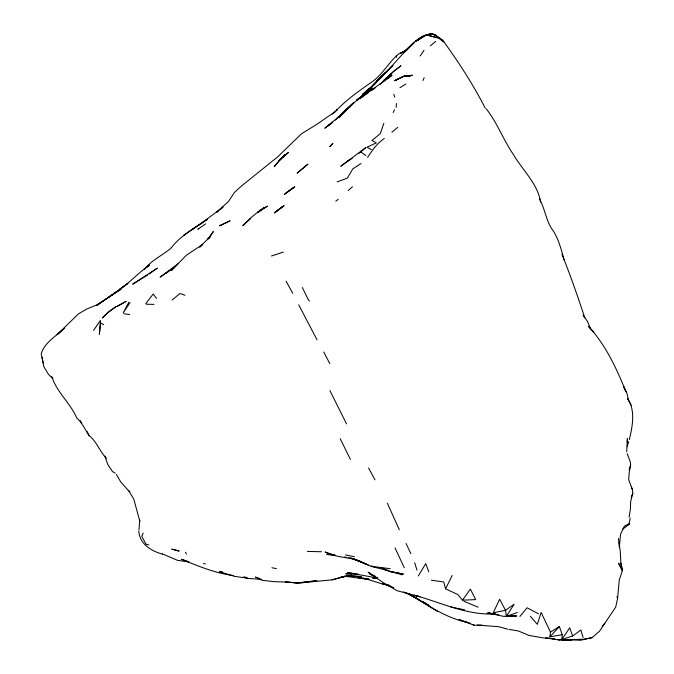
<?xml version="1.0" encoding="UTF-8"?>
<svg xmlns="http://www.w3.org/2000/svg" width="674" height="674" viewBox="0 0 674 674"><rect width="100%" height="100%" fill="white"/><g stroke="black" fill="none" stroke-linecap="round" stroke-linejoin="round"><path stroke-width="1.01" d="M627.182 442.338L627.435 438.311L626.71 451.732M571.459 639.811L580.398 640.3L591.991 637.671L599.489 631.268L615.707 607.089L617.603 598.36L619.288 579.969L622.591 569.968L620.872 563.085L620.249 551.324L618.403 538.526M138.97 529.907L139.804 520.025M583.12 637.528L580.887 630.038L572.622 635.978L561.83 639.559L562.251 634.681L559.386 626.576L550.456 632.119L549.891 636.82L562.251 634.681M396.118 107.402L396.506 103.526M396.531 57.349L396.725 55.554L399.303 53.49L404.24 51.805M629.128 517.169L630.392 509.089L630.628 501.717L632.793 493.326L632.263 489.29L628.707 479.77L629.204 472.6L630.628 464.993L630.232 461.808L627.267 453.653M622.481 529.284L629.019 524.549L630.148 518.222M629.39 439.515C632.397 426.322 635.717 410.618 627.612 398.646L631.252 405.167M627.174 446.407L628.69 441.58M629.112 469.727L630.628 464.993M383.835 123.3L380.33 133.637L371.922 140.487L376.345 142.88L366.959 147.235L371.357 149.62M143.158 533.016L141.776 536.268L146.039 544.221L148.727 544.904M631.226 497.016L632.793 493.326M422.943 80.509L424.182 77.67M393.195 112.558L394.526 109.727M462.49 600.172L470.368 589.093L475.676 599.607L462.49 600.172L457.89 594.594L445.581 588.84L452.195 575.402M128.81 302.255L123.258 312.803L130.048 302.559M418.301 575.975L425.741 563.607L428.816 571.872M506.41 616.348L514.119 604.199L505.551 610.324L493.258 612.733L499.653 599.237L505.551 610.324L506.41 616.348L517.244 612.54M208.805 238.571L213.329 231.561L207.718 239.169L210.12 236.81L199.951 246.751M629.019 524.549L629.701 523.521L624.427 526.108L620.527 534.271L619.347 547.12L619.145 542.284M420.138 56.026L423.98 50.297M561.83 639.559L569.707 627.848L572.622 635.978M93.576 330.378L100.451 320.394L99.373 334.287L100.67 322.905L103.72 324.733M367.591 157.438C372.174 150.31 377.145 143.191 384.374 138.473M145.811 303.561L153.192 294.041L156.57 298.397M519.932 616.432L527.076 607.763L538.501 613.82M375.469 83.18L381.105 76.625L392.925 65.361L366.268 92.481L385.183 72.632M370.464 87.957L362.882 94.133L374.618 84.191L381.105 76.625M602.118 626.39L604.848 623.223M418.242 40.154L420.222 37.896C413.272 41.527 408.739 48.275 402.294 52.513L406.447 50.255M144.202 269.634C151.262 260.257 162.324 255.589 171.044 248.099C180.531 235.546 194.668 228.174 207.289 219.311L191.534 229.918L200.136 224.113M435.64 41.392L430.332 45.925M378.847 79.532L383.565 74.41L372.368 85.918M380.65 77.544L376.842 81.47L388.544 69.725L401.948 54.788L414.148 42.883M549.891 636.82L559.386 626.576M360.801 98.252L366.285 92.557L372.25 87.898L361.104 97.595L392.007 75.336L381.509 82.851M386.396 78.47L393.363 71.57L400.878 65.749L392.959 72.042L379.689 84.646M346.116 110.031L338.668 117.706L355.729 101.218L368.67 92.363M379.732 78.226L372.149 86.053L381.838 76.828M396.725 55.554C387.558 64.19 381.56 75.783 370.734 82.717C358.602 91.302 346.183 99.937 336.023 110.848L337.447 109.559L332.181 114.192M199.765 247.341L202.722 244.35L186.504 255.151L171.339 270.577L177.978 263.804L160.126 277.107L171.23 269.6M374.761 83.829L367.633 90.316L371.543 86.921M147.311 267.157L149.493 265.093C138.911 272.33 130.368 282.061 119.77 289.331L127.959 283.358L105.363 299.408L121.143 289.095L112.356 294.858M285.953 192.966L294.765 186.774L284.276 194.474L293.493 187.65M390.802 74.148L391.484 73.55L383.514 80.476M348.163 190.548L352.485 186.732M333.798 112.853L335.34 111.522L316.477 124.564L301.514 133.781L277.772 156.756L241.553 185.965L234.501 192.385L228.528 201.416L216.767 212.15M335.18 120.124L341.726 114.513M358.871 153.504L365.872 147.539L340.758 166.301L349.452 159.763M257.99 212.63L264.292 207.322L257.847 212.251L267.494 206.134L258.757 211.324L250.61 217.929L242.817 225.655L250.703 218.544M391.889 132.239L397.668 127.369M343.428 112.811L327.008 126.527L332.695 122.23L324.801 128.195L332.265 122.617M172.089 300.023L179.916 293.51L184.996 295.254M381.012 77.502L376.387 81.276L378.839 79.279M216.733 212.259L218.309 210.97M220.676 209.041L223.043 207.112L200.507 223.861M362.882 94.133L370.06 88.353M436.339 35.739L437.359 37.837L426.465 34.837L415.824 41.316L423.154 35.848L431.52 33.7L436.112 35.461L443.728 41.881L436.339 36.413M335.812 201.164L338.18 199.352M149.207 273.973L157.345 268.117L132.677 284.192L147.564 275.059M360.978 163.538L352.772 168.947L347.228 178.206L337.101 181.879M415.824 41.316L426.465 34.837L437.359 37.837M371.273 90.653L375.561 87.654M172.923 268.429L174.617 267.249M185.106 234.375L183.909 235.209L192.798 229.084M198.763 228.604L197.87 229.211L205.722 223.852M165.93 273.206L168.685 271.361M395.225 80.4L394.678 80.745L403.566 76.322L412.412 75.235L403.086 76.55L395.225 80.4L403.566 76.322L410.483 75.833L403.566 76.322M113.047 294.395L96.946 305.364L104.495 299.972L96.112 305.204L86.634 309.071L78.361 313.941L57.138 334.692L64.729 327.808C56.675 336.082 44.619 342.097 41.207 353.799L43.119 362.89M346.84 161.743L352.19 158.39M399.952 87.654L405.849 84.048M428.201 34.686L431.52 33.7L435.707 35.284M407.062 49.825L400.735 53.044L404.425 51.755M422.674 36.657L420.745 37.432L422.708 36.75M425.572 35.503L429.431 33.961M426.625 35.393L431.52 33.7L436.112 35.461M271.487 256.002L283.358 252.084M331.953 579.876L343.386 576.801L331.953 579.876L303.772 582.538L297.916 583.018L285.515 582.016L298.472 582.968L303.772 582.538M341.752 577.256L351.786 575.116L340.968 576.978L350.303 575.941L361.323 576.582L351.381 575.933M572.167 639.567L582.74 639.365L591.991 637.671M482.154 625.152L474.117 625.236L458.901 619.574M297.916 583.018L298.472 582.968L285.515 582.016M302.07 582.42L316.839 580.71L301.901 582.479M297.007 582.766L298.961 582.648M571.535 639.584L582.74 639.365M495.28 613.871C467.006 615.64 440.88 602.362 414.257 595.235L419.877 596.692M261.782 579.413L247.847 578.385L243.929 577.079L247.847 578.385M349.41 573.801L345.745 573.785L358.602 574.256L347.43 572.563L377.667 578.081M561.535 639.845L571.274 640.014L557.861 639.727L545.814 638L549.832 638.396M321.616 551.745L307.403 551.433M571.274 640.014L557.861 639.727L559.85 639.837M146.216 304.21L153.958 304.395M244.502 577.281L246.524 577.348M377.381 578.107L372.562 577.921L377.575 578.174M286.795 582.125L274.107 581.645L262.144 580.314L255.505 577.054L259.38 578.452M477.478 625.093L498.465 626.668L507.733 629.204M261.605 579.404L259.734 579.278M510.513 615.682L516.731 616.011L503.427 616.348L488.507 612.893L498.339 614.688M491.152 613.492L487.016 613.188L498.078 614.789M549.917 638.48L542.983 637.89L528.964 635.397L518.399 630.99L509.022 629.398M551.896 638.649L554.862 638.893L551.837 638.59M333.748 555.233L335.399 555.401L325.062 551.989C338.129 558.957 353.783 556.185 366.361 564.391L352.157 558.476L348.635 557.743M326.604 554.525L335.399 555.401M390.238 568.704L373.657 566.615M233.676 575.537C215.427 573.389 198.308 566.084 181.432 559.251L187.92 561.467M246.709 578.006L234.695 576.43L219.513 571.687L222.555 572.234M509.493 615.741L513.478 616.272L509.434 615.699M431.444 580.238L443.762 581.974L445.581 588.84M123.822 313.722L129.644 314.547M188.754 561.947L177.506 560.321L162.544 553.944M203.464 563.59L205.376 563.894M344.246 576.186L369.411 579.455L357.987 577.559L368.796 579.387L366.825 578.73M344.557 557.027L346.596 557.381M271.9 567.769L276.424 568.578M389.547 571.485L403.246 574.004L389.547 571.485L381.653 567.845L387.727 570.541L402.049 574.838M219.513 571.687L222.723 572.268M460.367 609.144L464.386 609.936L450.78 606.886M345.585 554.972L354.33 556.707M390.01 585.47L381.484 583.692L362.865 577.896M388.106 585.032L382.385 583.726L390.768 586.481M419.801 596.701L397.07 590.694L382.495 582.176L368.114 572.234L375.098 576.329M468.211 622.658C447.283 618.395 429.641 606.617 411.924 595.412M384.062 569.42L387.727 570.541L370.911 566.278L353.269 558.763L361.694 562.183M371.18 565.89L373.952 566.758M459.845 619.886L470.241 623.281M372.562 575.065L369.815 574.096L375.966 576.944M350.825 558.013L359.259 561.021M403.423 591.949L406.911 593.28M162.56 554.154C151.271 551.105 139.526 544.002 138.852 531.053M407.534 593.28L410.255 594.367M463.864 601.284L478.178 607.207M363.615 563.001L368.4 565.031M393.683 587.838L386.918 584.906L393.169 587.686M405.849 592.909L414.072 596.979L411.106 595.167M407.778 593.617L428.453 605.176L422.472 601.444L429.852 606.33M115.237 473.114L112.516 471.598L107.781 464.437L104.917 456.239M417.695 598.883L414.274 596.945L419.953 600.189M433.053 33.986L442.464 39.817C458.253 61.595 473.022 84.208 485.263 108.185M128.346 490.495L129.863 491.506M437.283 611.284L411.881 595.698M472.794 624.343L474.117 625.236M361.272 152.349L365.948 155.551M52.901 378.662L48.393 374.272L43.768 366.538L42.108 357.271M309.484 301.008L308.38 299.829L302.348 287.554M106.441 458.21C99.541 451.479 96.989 441.723 89.12 435.64C85.025 429.675 82.363 422.733 76.735 417.956C70.315 402.985 56.768 392.319 51.856 376.614M593.684 332.046L588.351 326.258C605.715 344.835 616.508 368.467 626.003 391.796M530.312 616.213L537.321 624.343L541.155 612.464L550.456 632.119M621.976 569.934L622.515 570.625L618.555 563.186L621.976 569.934L620.872 563.085M486.249 108.8C497.361 122.98 503.411 140.015 513.529 154.742C522.687 170.353 537.574 183.48 540.624 202.141M116.433 474.429L120.663 481.834L128.886 491.06L133.755 499.063L139.779 521.053M286.088 281.176L292.718 293.257M185.443 552.242L186.487 554.146M374.971 479.837L368.552 467.933M317.041 339.831L298.7 304.833M80.24 420.542L81.706 423.264M323.747 352.013L329.805 363.623M539.512 199.024C545.384 209.454 546.066 222.058 553.801 231.688C558.906 240.256 561.434 250.164 564.087 259.717M395.048 547.92L404.265 567.727M86.921 431.284L89.12 435.64M329.889 390.566L346.537 423.879M340.21 438.69L350.438 459.449M387.356 503.183L399.328 529.789M406.068 543.522L410.887 553.699M625.598 390.903L623.568 386.438L626.904 393.144L628.615 400.71M561.905 254.258C570.415 275.177 577.728 296.459 584.805 317.85L583.128 315.188L587.551 321.498L590.458 328.567M616.912 596.751L617.603 598.36M631.395 487.117L632.263 489.29M393.801 94.225L394.737 97.157M414.67 562.748L417.012 570.221M279.095 160.606L274.234 166.647L284.908 154.514L279.179 160.412L288.362 152.501L279.095 160.606M332.813 143.427L329.889 146.519L332.813 143.427M107.798 312.559L102.296 317.976L107.461 312.947L116.248 306.426L107.798 312.559M346.343 109.272L338.171 117.217L353.446 102.81L346.343 109.272M368.012 90.998L356.453 100.258L368.012 90.998M276.289 211.341L275.86 211.72L282.937 206.244L274.326 212.976L284.167 205.705L276.289 211.341M305.305 166.217L297.082 173.21L307.976 164.119L305.305 166.217M117.605 306.089L117.175 306.35L126.198 301.303L117.605 306.089M221.224 224.981L219.598 225.798L230.12 220.819L221.224 224.981M171.862 549.167L178.989 551.02L171.862 549.167"/></g></svg>
